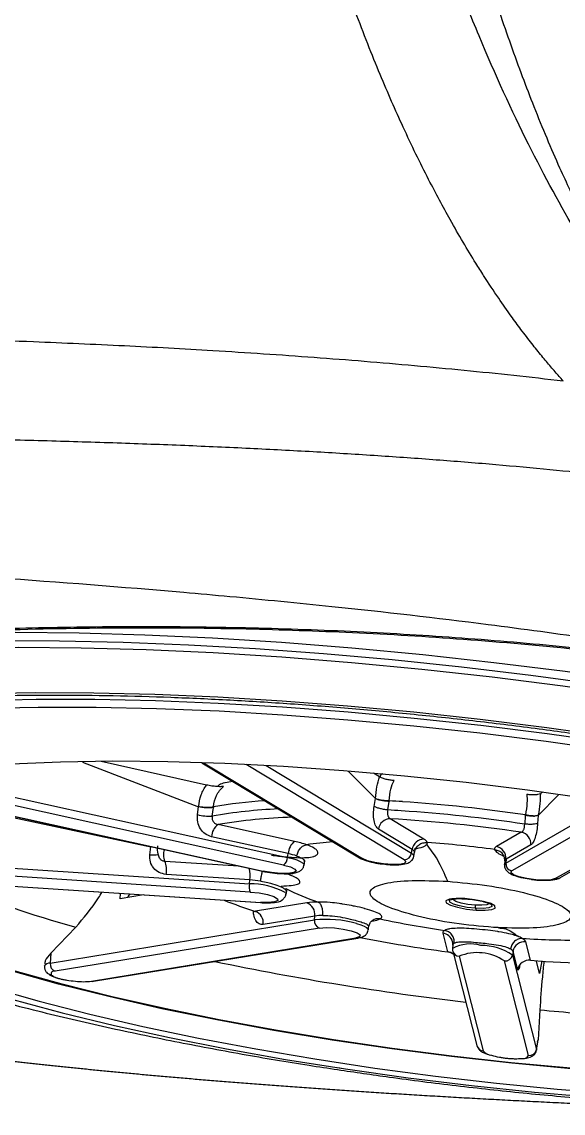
# Model space of a CAD drawing. Extents: x 0 to 84, y -21 to 126.
# Drawn here: x 46.058 to 47.531, y 67.338 to 70.307 of the extents above; entities that cross this region are included whole.
import ezdxf

# ---------------------------------------------------------------- set-up
doc = ezdxf.new("R2010")
doc.units = 0
doc.header["$MEASUREMENT"] = 0
doc.layers.add('1', color=4, linetype='Continuous')

# ---------------------------------------------------------------- blocks, each defined once
blk = doc.blocks.new('PRODIGY')
at = {"layer": '1', "color": 3, "linetype": 'Continuous', "lineweight": 25}
for p, q in [((46.2232, 68.2928), (46.5391, 68.1717)), ((46.5605, 68.2307), (46.2736, 68.295)), ((46.5478, 68.2914), (46.9768, 68.0325)), ((46.5521, 68.2912), (46.9847, 68.0303)), ((47.0983, 68.0274), (46.6688, 68.2865)), ((46.7228, 68.2837), (47.1185, 68.045)), ((46.7704, 68.0129), (45.7011, 68.2487)), ((45.7471, 68.2617), (46.7814, 68.0337)), ((46.6319, 68.2406), (46.6056, 68.2354)), ((46.9463, 68.2687), (47.0204, 68.1938)), ((47.0314, 68.2527), (47.015, 68.2629)), ((45.6433, 68.2319), (46.7126, 67.9962)), ((45.6453, 68.232), (46.7145, 67.9963)), ((47.4755, 68.2113), (47.4692, 68.2075)), ((47.0168, 68.1724), (47.0204, 68.1938)), ((47.0537, 68.1628), (47.0576, 68.1857)), ((47.0578, 68.1876), (47.0576, 68.1857)), ((47.375, 68.0185), (47.663, 68.1838)), ((47.5184, 68.2043), (47.4632, 68.1482)), ((45.9682, 68.156), (46.4086, 68.0628)), ((46.536, 68.1501), (46.5391, 68.1717)), ((46.5758, 68.146), (46.5792, 68.1691)), ((47.7052, 68.177), (47.3915, 67.9971)), ((47.5098, 67.976), (47.8249, 68.1568)), ((47.5219, 67.9781), (47.8314, 68.1556)), ((46.8004, 68.0772), (46.5919, 68.1232)), ((47.1524, 68.0835), (47.0605, 68.1389)), ((47.4281, 68.1475), (47.4265, 68.1243)), ((47.4281, 68.1475), (47.4284, 68.1493)), ((47.4632, 68.1482), (47.4617, 68.1264)), ((47.1202, 68.0553), (47.0283, 68.1107)), ((47.4171, 68.1021), (47.3493, 68.0632)), ((46.4063, 68.0411), (46.4086, 68.0628)), ((46.7828, 68.044), (46.5743, 68.09)), ((47.4435, 68.0678), (47.3757, 68.0289)), ((45.5098, 68.0392), (46.6771, 67.9621)), ((46.7814, 68.0337), (46.7828, 68.044)), ((47.1185, 68.045), (47.1202, 68.0553)), ((47.1249, 68.037), (47.1268, 68.0478)), ((47.1267, 68.0485), (47.1254, 68.0453)), ((47.3709, 68.0346), (47.3716, 68.0244)), ((46.6794, 67.9395), (45.5121, 68.0166)), ((46.4469, 68.0237), (46.6484, 68.0104)), ((46.8259, 68.0128), (46.8278, 68.0237)), ((47.3722, 68.0246), (47.3715, 68.0142)), ((47.3757, 68.0289), (47.375, 68.0185)), ((45.5401, 67.9882), (46.7075, 67.9112)), ((45.5411, 67.9877), (46.7085, 67.9107)), ((46.6782, 67.9725), (46.4505, 67.9875)), ((46.6771, 67.9621), (46.6782, 67.9725)), ((46.777, 67.9437), (46.7746, 67.9495)), ((46.776, 67.9455), (46.7782, 67.9412)), ((46.7769, 67.9335), (46.7788, 67.9444)), ((46.3254, 67.9214), (46.3264, 67.9359)), ((46.3888, 67.9318), (46.3254, 67.9214)), ((46.3477, 67.9282), (46.3454, 67.9247)), ((46.3518, 67.9342), (46.3477, 67.9282)), ((46.8338, 67.9099), (46.6935, 67.887)), ((47.3336, 67.9066), (47.3336, 67.9066)), ((46.1353, 67.7461), (46.8545, 67.8638)), ((46.8553, 67.8742), (46.715, 67.8512)), ((46.8545, 67.8638), (46.8553, 67.8742)), ((47.0103, 67.8601), (47.0147, 67.8609)), ((47.0147, 67.8609), (47.011, 67.8615)), ((46.1373, 67.7732), (46.2047, 67.8437)), ((46.8679, 67.8415), (46.1487, 67.7238)), ((47.0008, 67.8362), (47.0027, 67.8471)), ((47.2034, 67.8273), (47.2162, 67.7771)), ((46.2476, 67.697), (46.9668, 67.8146)), ((46.2531, 67.6967), (46.9723, 67.8143)), ((47.2303, 67.8044), (47.2302, 67.7963)), ((47.231, 67.7962), (47.2304, 67.7859)), ((47.4421, 67.7538), (47.4293, 67.8039)), ((46.1373, 67.7732), (46.1353, 67.7461)), ((47.2305, 67.7848), (47.2304, 67.7859)), ((47.231, 67.7789), (47.2965, 67.5216)), ((47.3947, 67.7782), (47.3929, 67.768)), ((47.3929, 67.768), (47.4583, 67.5107)), ((47.4074, 67.728), (47.3947, 67.7782)), ((47.2478, 67.7646), (47.3132, 67.5073)), ((47.4367, 67.4945), (47.3712, 67.7519)), ((47.4671, 67.7182), (47.4585, 67.7518)), ((47.473, 67.752), (47.4671, 67.7182)), ((47.4676, 67.619), (47.463, 67.5372)), ((47.4583, 67.5107), (47.463, 67.5372)), ((47.4584, 67.5091), (47.4632, 67.5364)), ((47.4612, 67.5325), (47.463, 67.5372)), ((47.4583, 67.5107), (47.4584, 67.5091)), ((46.9183, 67.4622), (46.9389, 67.458))]:
    blk.add_line(p, q, dxfattribs=at)
at = {"layer": '1', "color": 3, "linetype": 'Continuous', "lineweight": 25, "flags": 128}
for points in [[(44.7387, 68.413), (44.7783, 68.4481), (44.832, 68.4808), (44.8995, 68.511), (44.9804, 68.5385), (45.0741, 68.5631), (45.1804, 68.5848), (45.2984, 68.6033), (45.4276, 68.6187), (45.5672, 68.6307), (45.7165, 68.6394), (45.8746, 68.6447), (46.0406, 68.6465), (46.2136, 68.6449), (46.3927, 68.6398), (46.5768, 68.6314), (46.765, 68.6195), (46.9561, 68.6044), (47.1491, 68.586), (47.3428, 68.5645), (47.5364, 68.5401), (47.7285, 68.5127)], [(45.9942, 68.624), (46.1609, 68.6234), (46.3336, 68.6195), (46.5115, 68.6124), (46.6935, 68.602), (46.8787, 68.5885), (47.0662, 68.5719), (47.2548, 68.5522), (47.4436, 68.5297), (47.6316, 68.5044), (47.8178, 68.4764), (48.0012, 68.446), (48.1807, 68.4132), (48.3556, 68.3782), (48.5248, 68.3413), (48.6873, 68.3026), (48.8425, 68.2623), (48.9893, 68.2207), (49.1271, 68.1779), (49.2551, 68.1343), (49.3727, 68.0899)], [(44.7574, 68.3746), (44.7967, 68.4094), (44.8499, 68.4418), (44.9168, 68.4717), (44.9969, 68.499), (45.0898, 68.5234), (45.1951, 68.5449), (45.3121, 68.5633), (45.4401, 68.5785), (45.5785, 68.5904), (45.7264, 68.599), (45.8831, 68.6042), (46.0476, 68.6061), (46.2191, 68.6044), (46.3966, 68.5994), (46.5791, 68.591), (46.7655, 68.5793), (46.9549, 68.5643), (47.1462, 68.5461), (47.3382, 68.5248), (47.53, 68.5005), (47.7204, 68.4735)], [(47.6662, 68.3611), (47.4866, 68.3864), (47.3057, 68.409), (47.1247, 68.4287), (46.9446, 68.4454), (46.7664, 68.4591), (46.5913, 68.4695), (46.4202, 68.4768), (46.2541, 68.4808), (46.0941, 68.4814), (45.941, 68.4788)], [(45.0259, 68.2791), (45.0403, 68.2899), (45.0919, 68.3203), (45.1569, 68.3481), (45.235, 68.3733), (45.3256, 68.3956), (45.4283, 68.415), (45.5423, 68.4313), (45.667, 68.4445), (45.8016, 68.4543), (45.9454, 68.4609), (46.0973, 68.4641), (46.2564, 68.4639), (46.4219, 68.4603), (46.5927, 68.4534), (46.7676, 68.4431), (46.9457, 68.4296), (47.1259, 68.413), (47.307, 68.3932), (47.488, 68.3706), (47.6677, 68.3451)], [(45.0515, 68.2695), (45.0517, 68.2697), (45.103, 68.2998), (45.1676, 68.3275), (45.2452, 68.3525), (45.3353, 68.3747), (45.4373, 68.394), (45.5506, 68.4102), (45.6746, 68.4233), (45.8084, 68.4331), (45.9512, 68.4396), (46.1022, 68.4428), (46.2605, 68.4426), (46.4249, 68.439), (46.5946, 68.4321), (46.7685, 68.422), (46.9456, 68.4085), (47.1247, 68.392), (47.3047, 68.3724), (47.4845, 68.3498), (47.6631, 68.3245)], [(47.6, 68.1934), (47.434, 68.2169), (47.2669, 68.2375), (47.0997, 68.2551), (46.9338, 68.2697), (46.7702, 68.281), (46.6103, 68.2891), (46.4551, 68.2938), (46.3058, 68.2952), (46.1635, 68.2931), (46.0291, 68.2878), (45.9036, 68.279), (45.788, 68.2671), (45.6831, 68.2519), (45.5895, 68.2337), (45.5081, 68.2125), (45.4394, 68.1885), (45.3839, 68.1619), (45.3419, 68.1329), (45.3139, 68.1017), (45.307, 68.0895)], [(45.9764, 67.6787), (46.1053, 67.6422), (46.2427, 67.607), (46.3874, 67.5735), (46.5384, 67.5419), (46.6948, 67.5124), (46.8552, 67.4852), (47.0186, 67.4605), (47.1839, 67.4386), (47.3498, 67.4195), (47.5151, 67.4034), (47.6786, 67.3904)], [(47.7146, 67.4463), (47.5539, 67.4584), (47.3912, 67.4736), (47.2277, 67.4917), (47.0645, 67.5128), (46.9029, 67.5365), (46.744, 67.5628), (46.5888, 67.5914), (46.4387, 67.6221), (46.2946, 67.6548), (46.1576, 67.6892), (46.0286, 67.7249), (45.9086, 67.7619), (45.7985, 67.7998), (45.6991, 67.8383), (45.611, 67.8771), (45.5349, 67.9161), (45.4713, 67.9548), (45.4208, 67.9931), (45.3837, 68.0306), (45.3602, 68.0671), (45.3548, 68.0807)], [(46.7814, 68.0337), (46.7948, 68.0304), (46.8063, 68.0267), (46.8155, 68.023), (46.8219, 68.0192), (46.8254, 68.0155), (46.8259, 68.0128)], [(47.1185, 68.045), (47.1233, 68.0413), (47.125, 68.0378), (47.1249, 68.037)], [(45.3026, 68.0241), (45.3145, 67.9971), (45.343, 67.9594), (45.3854, 67.9208), (45.4414, 67.8815), (45.5105, 67.8417), (45.5923, 67.8019), (45.6861, 67.7622), (45.7914, 67.723), (45.9074, 67.6845), (46.0331, 67.6471), (46.1678, 67.6109), (46.3104, 67.5763), (46.4599, 67.5434), (46.6152, 67.5126), (46.7753, 67.4841), (46.9389, 67.458)], [(46.7704, 68.0129), (46.7894, 68.0077), (46.8012, 68.0019), (46.8041, 67.9966), (46.7976, 67.9925), (46.7827, 67.9902), (46.7617, 67.9902), (46.7377, 67.9923), (46.7145, 67.9963)], [(47.0983, 68.0274), (47.1033, 68.0219), (47.0989, 68.0174), (47.0857, 68.0147), (47.0658, 68.0142), (47.0422, 68.0158), (47.0185, 68.0195), (46.9983, 68.0246), (46.9847, 68.0303)], [(47.3715, 68.0142), (47.3719, 68.0156), (47.375, 68.0185)], [(46.7126, 67.9962), (46.7129, 67.9962), (46.7145, 67.9963)], [(47.5098, 67.976), (47.4984, 67.9729), (47.4798, 67.9718), (47.4567, 67.973), (47.4327, 67.9763), (47.4114, 67.9811), (47.3961, 67.9867), (47.3891, 67.9924), (47.3915, 67.9971)], [(46.6794, 67.9395), (46.7035, 67.9369), (46.7261, 67.9326), (46.7437, 67.9271), (46.7536, 67.9214), (46.7544, 67.9163), (46.7459, 67.9125), (46.7294, 67.9107), (46.7075, 67.9112)], [(46.7748, 67.9382), (46.7769, 67.9347), (46.7769, 67.9336)], [(47.2637, 67.9215), (47.2397, 67.922), (47.2216, 67.92), (47.2123, 67.9159), (47.2132, 67.9103), (47.2241, 67.904), (47.2433, 67.8981), (47.2681, 67.8933), (47.2945, 67.8904)], [(47.2926, 67.8952), (47.27, 67.8977), (47.2488, 67.9018), (47.2323, 67.9069), (47.223, 67.9123), (47.2222, 67.9171), (47.2252, 67.919)], [(47.2918, 67.9039), (47.272, 67.906), (47.2534, 67.9096), (47.239, 67.9141), (47.2308, 67.9188), (47.23, 67.9228)], [(47.2945, 67.8904), (47.3185, 67.89), (47.3366, 67.8919), (47.3459, 67.896), (47.345, 67.9016), (47.3341, 67.9079), (47.3148, 67.9139), (47.2901, 67.9186), (47.2637, 67.9215)], [(46.7085, 67.9107), (46.7083, 67.9107), (46.7075, 67.9112)], [(47.3308, 67.9108), (47.3303, 67.9081), (47.3234, 67.905), (47.3098, 67.9035), (47.2918, 67.9039)], [(47.3343, 67.9061), (47.3358, 67.9048), (47.3366, 67.9), (47.3286, 67.8965), (47.3132, 67.8948), (47.2926, 67.8952)], [(47.7103, 67.448), (47.5511, 67.46), (47.3899, 67.475), (47.2279, 67.493), (47.0662, 67.5139), (46.9061, 67.5374), (46.7486, 67.5634), (46.5949, 67.5918), (46.4462, 67.6223), (46.3034, 67.6546), (46.1676, 67.6887), (46.0399, 67.7241), (45.921, 67.7607), (45.8119, 67.7982), (45.7134, 67.8364), (45.7118, 67.837)], [(46.8679, 67.8415), (46.8859, 67.8428), (46.9086, 67.8418), (46.9327, 67.8388), (46.9545, 67.8341), (46.9706, 67.8285), (46.9786, 67.8228), (46.9773, 67.818), (46.9668, 67.8146)], [(46.9684, 67.8541), (46.9801, 67.8505), (46.9895, 67.8468), (46.9963, 67.843), (47.0001, 67.8393), (47.0008, 67.8362)], [(46.9723, 67.8143), (46.9698, 67.8142), (46.9668, 67.8146)], [(47.2312, 67.7951), (47.231, 67.8009), (47.2303, 67.8044)], [(47.231, 67.7789), (47.2306, 67.7811), (47.2305, 67.7848)], [(46.2476, 67.697), (46.2506, 67.6965), (46.2531, 67.6967)], [(46.9389, 67.458), (47.1095, 67.434), (47.2814, 67.4129), (47.4531, 67.395), (47.6235, 67.3804), (47.7912, 67.3691), (47.9548, 67.3613), (48.1133, 67.3571), (48.2654, 67.3564), (48.4099, 67.3593), (48.5457, 67.3658), (48.6718, 67.3757), (48.7872, 67.3891), (48.891, 67.4058), (48.9826, 67.4257), (49.061, 67.4486), (49.1259, 67.4744), (49.1766, 67.5029), (49.2128, 67.5338)]]:
    blk.add_lwpolyline(points, dxfattribs=at)
at = {"layer": '1', "color": 3, "linetype": 'Continuous', "lineweight": 25}
for centre, radius, start, end in [((46.7961, 66.9719), 1.2185, 93.6225, 100.2448), ((46.8436, 64.3971), 3.7966, 86.2249, 86.7665), ((46.8175, 64.0521), 4.1425, 81.5192, 86.1786), ((46.8096, 66.8253), 1.3412, 92.2739, 100.0396), ((46.8485, 64.4989), 3.6697, 86.2168, 86.7936), ((46.8148, 64.0301), 4.1396, 81.5024, 86.1803), ((46.5707, 68.2929), 0.147, 256.3716, 271.9948), ((46.6164, 68.0889), 0.0421, 125.6047, 178.5491), ((46.8331, 66.7007), 1.4428, 91.5597, 99.6226), ((47.0612, 68.1057), 0.0332, 91.1347, 171.4184), ((46.8262, 64.1247), 4.0211, 81.5489, 86.6587), ((47.4109, 68.07), 0.0327, 356.1616, 79.0124), ((46.825, 68.0429), 0.0421, 125.605, 178.5496), ((46.7377, 67.784), 0.2998, 71.4413, 77.9219), ((46.9641, 67.2068), 0.8713, 93.92, 98.6464), ((47.153, 68.0503), 0.0332, 91.1336, 171.4184), ((47.1454, 68.0678), 0.0172, 21.5268, 66.01), ((46.9723, 65.3458), 2.7349, 82.1729, 86.0341), ((47.3515, 68.0566), 0.00696, 108.6916, 191.7418), ((47.343, 68.0311), 0.0327, 356.1633, 79.0119), ((46.4152, 68.1077), 0.0672, 262.3752, 281.7812), ((46.4817, 68.0402), 0.0385, 157.443, 205.3649), ((46.755, 68.0344), 0.0263, 305.6091, 358.5464), ((46.7376, 67.8326), 0.2162, 71.4289, 77.9337), ((46.985, 68.0462), 0.0159, 239.0156, 268.8121), ((47.0979, 68.0481), 0.0208, 271.1412, 351.413), ((47.1151, 68.0439), 0.0124, 21.5015, 66.0384), ((46.3901, 67.9997), 0.0617, 348.5859, 22.8492), ((46.5972, 67.9849), 0.082, 351.2888, 13.5436), ((47.3777, 68.0237), 0.00556, 110.8059, 170.9572), ((47.3954, 68.0172), 0.0205, 176.1629, 259.0134), ((47.513, 67.9936), 0.0179, 259.5963, 299.6655), ((46.9029, 70.3789), 2.6296, 246.5271, 254.6031), ((46.7149, 67.9545), 0.0385, 168.5831, 202.8531), ((46.6776, 67.7524), 0.2097, 62.3916, 90.1368), ((46.6519, 67.5788), 0.3946, 81.8382, 86.1804), ((47.0664, 68.521), 0.6414, 243.1507, 251.6129), ((47.1021, 69.1728), 1.3492, 248.5262, 252.3689), ((46.6815, 67.8554), 0.0337, 352.8217, 69.2193), ((46.8654, 67.6979), 0.2144, 90.3821, 98.4959), ((46.8218, 67.8784), 0.0337, 352.8217, 69.2193), ((47.3401, 67.9039), 0.0483, 180.0472, 190.355), ((47.3026, 67.8965), 0.0101, 186.92, 216.5234), ((46.8754, 67.8612), 0.0211, 172.825, 249.2183), ((46.8849, 67.5469), 0.3183, 74.8088, 95.489), ((46.8782, 67.7205), 0.1554, 90.3927, 98.4932), ((47.0085, 67.9138), 0.0533, 276.6867, 297.3337), ((47.5554, 70.2923), 2.4815, 257.8474, 261.9683), ((47.2109, 67.8281), 0.00745, 106.8012, 186.0012), ((47.2005, 67.7966), 0.0308, 14.6997, 84.5494), ((47.7134, 71.5831), 3.8384, 258.9622, 262.5581), ((47.2779, 67.7011), 0.0972, 72.4535, 119.2826), ((47.2369, 67.7952), 0.00592, 108.7842, 169.695), ((47.4259, 67.7724), 0.0318, 83.7859, 169.4852), ((47.5577, 69.9126), 2.1038, 266.2374, 270.8379), ((47.412, 67.7959), 0.0191, 24.9797, 66.3454), ((47.2131, 67.7459), 0.0313, 49.7517, 84.2428), ((47.2496, 67.7837), 0.0192, 194.551, 264.6925), ((47.2977, 67.6442), 0.1304, 55.6846, 112.5222), ((47.311, 67.6514), 0.1425, 54.9141, 91.5011), ((47.3734, 67.7716), 0.0198, 263.7868, 349.4834), ((47.3821, 67.7723), 0.0138, 24.9659, 66.3548), ((46.134, 67.7284), 0.0178, 85.8849, 147.483), ((46.1562, 67.7435), 0.0211, 172.8222, 249.2211), ((48.1578, 75.3203), 7.7318, 258.24755, 263.37891), ((47.4387, 67.7222), 0.0318, 83.7859, 169.4852), ((47.6851, 70.8339), 3.0897, 265.49, 271.585), ((46.1454, 67.7164), 0.00807, 65.5491, 190.9183), ((46.2254, 67.8809), 0.1853, 263.3757, 276.8894), ((48.192, 75.4275), 7.8421, 264.69969, 266.21565), ((47.3151, 67.5264), 0.0192, 194.6859, 264.5576), ((47.3402, 67.5311), 0.0359, 221.4234, 263.2067), ((47.4388, 67.5143), 0.0198, 263.7868, 349.4834), ((47.4228, 67.5022), 0.0158, 255.9862, 331.2401)]:
    blk.add_arc(centre, radius, start, end, dxfattribs=at)
for points, knots in [([(47.8151, 69.3738), (47.7768, 69.4208), (47.7371, 69.4733), (47.6551, 69.5913), (47.6128, 69.6569), (47.526, 69.8038), (47.4815, 69.885), (47.3917, 70.0645), (47.3464, 70.1627), (47.2802, 70.3222), (47.2584, 70.3774), (47.2159, 70.4915), (47.1951, 70.5504), (47.1549, 70.6714), (47.1354, 70.7335), (47.0979, 70.8601), (47.0799, 70.9248), (47.0277, 71.1216), (46.9956, 71.2568), (46.9572, 71.4285), (46.9496, 71.463), (46.9346, 71.532), (46.9272, 71.5662), (46.9126, 71.6346), (46.9053, 71.6687), (46.8907, 71.7378), (46.8833, 71.7728), (46.8759, 71.8079)], [0, 0, 0, 0, 0.125, 0.125, 0.25, 0.25, 0.375, 0.375, 0.5, 0.5, 0.5625, 0.5625, 0.625, 0.625, 0.6875, 0.6875, 0.75, 0.75, 0.875, 0.875, 0.90625, 0.90625, 0.9375, 0.9375, 0.96875, 0.96875, 1, 1, 1, 1]), ([(47.5312, 69.3306), (47.5277, 69.3345), (47.5205, 69.3425), (47.5093, 69.3551), (47.4977, 69.3685), (47.4854, 69.3829), (47.4727, 69.3983), (47.4593, 69.4147), (47.4455, 69.4322), (47.4311, 69.4508), (47.4124, 69.4754), (47.3874, 69.5095), (47.3537, 69.5576), (47.3216, 69.606), (47.2777, 69.6754), (47.228, 69.7594), (47.1618, 69.8827), (47.098, 70.0136), (47.0311, 70.1659), (46.9666, 70.3295), (46.9029, 70.5102), (46.8425, 70.7017), (46.786, 70.9014), (46.7325, 71.1098), (46.684, 71.3141), (46.6361, 71.5272), (46.6056, 71.6672), (46.589, 71.7428)], [0, 0, 0, 0, 0.0117467, 0.0240079, 0.0367783, 0.0500517, 0.0638211, 0.0780789, 0.0928162, 0.1080238, 0.1236913, 0.1512035, 0.1856973, 0.2268751, 0.247796, 0.31613, 0.3721898, 0.4379244, 0.4971954, 0.5618718, 0.6232974, 0.6861162, 0.7499342, 0.8106167, 0.876058, 0.932992, 1, 1, 1, 1]), ([(48.1203, 69.2665), (48.1113, 69.2774), (48.1022, 69.2888), (48.0836, 69.3123), (48.0743, 69.3244), (48.0553, 69.3495), (48.0458, 69.3624), (48.0267, 69.389), (48.0171, 69.4026), (47.988, 69.4447), (47.9683, 69.4743), (47.9284, 69.5369), (47.9081, 69.57), (47.8465, 69.6754), (47.8044, 69.7539), (47.7406, 69.8867), (47.7193, 69.9334), (47.6766, 70.032), (47.6552, 70.0838), (47.6129, 70.1923), (47.5918, 70.249), (47.5502, 70.3666), (47.5297, 70.4275), (47.4691, 70.6156), (47.4299, 70.7483), (47.3547, 71.0211), (47.3186, 71.1615), (47.2486, 71.4459), (47.2147, 71.5899), (47.1812, 71.7343)], [0, 0, 0, 0, 0.03125, 0.03125, 0.0625, 0.0625, 0.09375, 0.09375, 0.125, 0.125, 0.1875, 0.1875, 0.25, 0.25, 0.375, 0.375, 0.4375, 0.4375, 0.5, 0.5, 0.5625, 0.5625, 0.625, 0.625, 0.75, 0.75, 0.875, 0.875, 1, 1, 1, 1]), ([(47.9306, 69.259), (47.927, 69.2631), (47.9197, 69.2712), (47.9085, 69.284), (47.8969, 69.2975), (47.8849, 69.3117), (47.8726, 69.3266), (47.86, 69.3423), (47.8469, 69.3589), (47.8335, 69.3762), (47.8043, 69.415), (47.7608, 69.4761), (47.7004, 69.5693), (47.6402, 69.6716), (47.5801, 69.7856), (47.5176, 69.9175), (47.4543, 70.0673), (47.3893, 70.2411), (47.3271, 70.4252), (47.2666, 70.6208), (47.2088, 70.823), (47.1522, 71.033), (47.1052, 71.2167), (47.0646, 71.3807), (47.0294, 71.5257), (47.0045, 71.6306), (46.9911, 71.6869)], [0, 0, 0, 0, 0.012595, 0.025504, 0.038725, 0.052249, 0.06607, 0.080183, 0.094585, 0.109272, 0.124243, 0.189885, 0.248245, 0.312059, 0.372764, 0.428297, 0.497988, 0.56083, 0.623742, 0.687847, 0.749669, 0.809787, 0.875181, 0.910163, 0.951723, 1, 1, 1, 1]), ([(48.3587, 69.3593), (48.3552, 69.364), (48.3483, 69.3733), (48.3378, 69.3875), (48.3275, 69.4016), (48.3172, 69.4158), (48.3042, 69.4339), (48.2879, 69.4568), (48.2669, 69.4866), (48.2469, 69.5155), (48.2282, 69.543), (48.2119, 69.567), (48.1956, 69.5912), (48.1793, 69.616), (48.1581, 69.6492), (48.1395, 69.6795), (48.1231, 69.7057), (48.1147, 69.7189), (48.1063, 69.732), (48.0986, 69.7436), (48.0916, 69.754), (48.0852, 69.7641), (48.0778, 69.7758), (48.0692, 69.7899), (48.0562, 69.8114), (48.0406, 69.8377), (48.024, 69.866), (48.0102, 69.8902), (47.9984, 69.9114), (47.986, 69.9343), (47.9678, 69.9684), (47.9428, 70.0166), (47.9132, 70.0772), (47.8845, 70.1399), (47.8475, 70.2258), (47.8037, 70.3388), (47.7548, 70.4848), (47.7092, 70.641), (47.6745, 70.7761), (47.647, 70.8903), (47.6267, 70.9784), (47.6061, 71.0707), (47.5854, 71.1656), (47.5645, 71.263), (47.5437, 71.3599), (47.5243, 71.4496), (47.5117, 71.507), (47.5057, 71.5344)], [0, 0, 0, 0, 0.011589, 0.023, 0.034234, 0.045293, 0.056176, 0.076022, 0.097072, 0.121636, 0.137695, 0.154139, 0.17042, 0.186014, 0.202376, 0.233902, 0.241775, 0.249519, 0.257321, 0.265053, 0.269852, 0.275706, 0.282609, 0.2902, 0.299961, 0.319044, 0.334217, 0.346434, 0.357976, 0.367907, 0.382319, 0.410579, 0.440379, 0.470225, 0.498418, 0.55689, 0.616265, 0.67692, 0.739201, 0.76816, 0.803009, 0.835358, 0.867963, 0.904897, 0.939268, 0.970993, 1, 1, 1, 1]), ([(43.5626, 69.4672), (43.7693, 69.4672), (44.1105, 69.4672), (44.6464, 69.4657), (45.1169, 69.4619), (45.5157, 69.4548), (45.8222, 69.4468), (46.0698, 69.4385), (46.3348, 69.4268), (46.5435, 69.4155), (46.7155, 69.4045), (46.853, 69.3948), (46.9898, 69.3842), (47.1261, 69.3725), (47.2617, 69.3597), (47.3967, 69.3459), (47.4864, 69.3357), (47.5312, 69.3306)], [0, 0, 0, 0, 0.156078, 0.257626, 0.404577, 0.511323, 0.558802, 0.636051, 0.698441, 0.759065, 0.793886, 0.828569, 0.863116, 0.897531, 0.931815, 0.96597, 1, 1, 1, 1]), ([(43.5626, 69.1868), (43.7431, 69.1868), (44.1042, 69.1868), (44.5322, 69.1863), (44.8622, 69.1852), (45.1096, 69.1839), (45.4037, 69.1814), (45.6827, 69.1776), (45.9291, 69.1728), (46.1253, 69.168), (46.3153, 69.1621), (46.4992, 69.1553), (46.677, 69.1474), (46.8488, 69.1384), (47.0146, 69.1283), (47.1743, 69.1171), (47.3279, 69.1048), (47.4753, 69.0916), (47.6165, 69.0774), (47.7514, 69.0626), (47.8392, 69.0517), (47.8821, 69.0464)], [0, 0, 0, 0, 0.125177, 0.25053, 0.296912, 0.35412, 0.422138, 0.500928, 0.547712, 0.593083, 0.637042, 0.679596, 0.720755, 0.760531, 0.798937, 0.83597, 0.871602, 0.905821, 0.938623, 0.970013, 1, 1, 1, 1]), ([(43.5626, 68.9137), (43.6868, 68.9088), (43.9352, 68.8991), (44.2831, 68.885), (44.6542, 68.8691), (45.0458, 68.8509), (45.6773, 68.8174), (46.2027, 68.7818), (46.6751, 68.7395), (46.9516, 68.7125), (47.376, 68.6638), (47.7481, 68.6102), (48.0193, 68.5643), (48.1433, 68.5422), (48.2669, 68.5189), (48.3903, 68.4943), (48.5133, 68.4686), (48.6361, 68.4415), (48.7586, 68.4131), (48.881, 68.3833), (49.0032, 68.3521), (49.1254, 68.3196), (49.2065, 68.2968), (49.2472, 68.2853)], [0, 0, 0, 0, 0.064773, 0.129495, 0.181419, 0.258329, 0.333822, 0.511127, 0.533124, 0.581697, 0.656396, 0.756725, 0.778796, 0.80085, 0.822893, 0.844936, 0.866986, 0.889053, 0.911147, 0.933278, 0.955457, 0.977694, 1, 1, 1, 1]), ([(44.9115, 68.5711), (44.9213, 68.5724), (44.941, 68.5751), (44.9708, 68.5789), (45.0009, 68.5827), (45.0311, 68.5864), (45.0616, 68.59), (45.0923, 68.5935), (45.1232, 68.597), (45.1543, 68.6004), (45.1856, 68.6036), (45.2171, 68.6068), (45.2488, 68.6099), (45.2808, 68.6129), (45.3129, 68.6159), (45.3452, 68.6187), (45.3778, 68.6215), (45.4427, 68.6268), (45.5411, 68.6341), (45.6746, 68.6425), (45.8102, 68.6494), (45.9923, 68.6566), (46.2234, 68.6621), (46.5054, 68.6626), (46.7908, 68.6566), (47.0766, 68.6439), (47.3615, 68.6241), (47.6429, 68.5969), (47.9217, 68.5618), (48.1965, 68.5183), (48.4662, 68.4663), (48.6858, 68.4157), (48.8574, 68.3711), (48.9642, 68.341), (49.0489, 68.3158), (49.1122, 68.2963), (49.1746, 68.2764), (49.2154, 68.2628), (49.2357, 68.2561)], [0, 0, 0, 0, 0.008309, 0.016603, 0.024885, 0.033154, 0.041412, 0.049658, 0.057895, 0.066122, 0.074341, 0.082552, 0.090756, 0.098953, 0.107145, 0.115332, 0.123514, 0.131693, 0.164013, 0.19614, 0.228108, 0.259947, 0.322675, 0.384967, 0.447006, 0.508978, 0.569735, 0.630712, 0.691047, 0.75181, 0.813095, 0.874041, 0.905221, 0.936376, 0.952401, 0.968341, 0.984205, 1, 1, 1, 1]), ([(44.95, 68.5699), (45.0185, 68.5786), (45.1612, 68.5969), (45.4014, 68.6197), (45.6723, 68.6392), (45.9757, 68.6533), (46.3101, 68.6601), (46.6413, 68.6577), (46.9612, 68.6468), (47.264, 68.6287), (47.5778, 68.6009), (47.9007, 68.5615), (48.2307, 68.509), (48.5654, 68.4408), (48.8962, 68.3584), (49.1034, 68.292), (49.2061, 68.2591)], [0, 0, 0, 0, 0.057981, 0.120747, 0.188218, 0.260311, 0.33694, 0.418001, 0.481663, 0.547761, 0.616339, 0.687527, 0.761576, 0.838913, 0.920157, 1, 1, 1, 1]), ([(44.9709, 68.233), (44.9714, 68.2377), (44.9728, 68.2493), (44.9847, 68.2688), (45.0078, 68.293), (45.0431, 68.3178), (45.0911, 68.3426), (45.1508, 68.366), (45.2221, 68.3879), (45.3048, 68.4078), (45.3984, 68.4254), (45.5024, 68.4407), (45.6161, 68.4533), (45.7389, 68.4632), (45.87, 68.4704), (46.0088, 68.4746), (46.1544, 68.476), (46.3061, 68.4745), (46.463, 68.47), (46.6243, 68.4626), (46.7891, 68.4524), (46.9565, 68.4394), (47.1257, 68.4236), (47.2957, 68.4051), (47.4627, 68.3845), (47.5887, 68.3671), (47.6578, 68.3568), (47.674, 68.3544)], [0, 0, 0, 0, 0.027809, 0.068648, 0.107486, 0.148614, 0.189308, 0.230139, 0.271324, 0.31284, 0.354615, 0.396579, 0.438681, 0.480884, 0.523159, 0.56549, 0.607861, 0.650263, 0.692689, 0.735132, 0.777588, 0.820055, 0.862529, 0.905006, 0.947487, 0.987735, 1, 1, 1, 1]), ([(47.0204, 68.1938), (47.0214, 68.205), (47.0234, 68.2269), (47.0288, 68.2442), (47.0314, 68.2527)], [0, 0, 0, 0, 0.507944, 1, 1, 1, 1]), ([(47.0711, 68.243), (47.0694, 68.2431), (47.066, 68.2434), (47.0586, 68.2443), (47.049, 68.2462), (47.0383, 68.2492), (47.0338, 68.2514), (47.0314, 68.2527)], [0, 0, 0, 0, 0.102189, 0.207491, 0.436045, 0.6987, 1, 1, 1, 1]), ([(47.0402, 68.2608), (47.0387, 68.2606), (47.0356, 68.2603), (47.0334, 68.2568), (47.0333, 68.2527), (47.0333, 68.2518)], [0, 0, 0, 0, 0.38901, 0.858067, 1, 1, 1, 1]), ([(47.0578, 68.1876), (47.0588, 68.1988), (47.061, 68.221), (47.0678, 68.2357), (47.0711, 68.243)], [0, 0, 0, 0, 0.505666, 1, 1, 1, 1]), ([(48.1792, 67.3378), (48.1673, 67.3382), (48.1438, 67.3391), (48.1084, 67.3404), (48.0733, 67.3417), (48.0384, 67.343), (48.0037, 67.3443), (47.9692, 67.3457), (47.935, 67.347), (47.901, 67.3484), (47.8672, 67.3498), (47.8336, 67.3512), (47.8002, 67.3526), (47.7671, 67.354), (47.7342, 67.3555), (47.7016, 67.3569), (47.6691, 67.3584), (47.6369, 67.3599), (47.605, 67.3613), (47.5732, 67.3628), (47.5417, 67.3644), (47.5105, 67.3659), (47.4795, 67.3674), (47.4487, 67.369), (47.4181, 67.3706), (47.3878, 67.3722), (47.3577, 67.3737), (47.3279, 67.3754), (47.2983, 67.377), (47.269, 67.3786), (47.2399, 67.3803), (47.211, 67.3819), (47.1824, 67.3836), (47.154, 67.3853), (47.1259, 67.387), (47.098, 67.3887), (47.0703, 67.3904), (47.0429, 67.3921), (47.0158, 67.3939), (46.9888, 67.3956), (46.9622, 67.3974), (46.9357, 67.3991), (46.9096, 67.4009), (46.8836, 67.4027), (46.8579, 67.4045), (46.8325, 67.4063), (46.8073, 67.4081), (46.7823, 67.4099), (46.7576, 67.4118), (46.7332, 67.4136), (46.7089, 67.4154), (46.685, 67.4173), (46.6613, 67.4191), (46.6378, 67.421), (46.6145, 67.4228), (46.5916, 67.4247), (46.5688, 67.4266), (46.5463, 67.4284), (46.5241, 67.4303), (46.5021, 67.4322), (46.4803, 67.4341), (46.4588, 67.436), (46.4375, 67.4378), (46.4165, 67.4397), (46.3957, 67.4416), (46.3752, 67.4435), (46.3549, 67.4454), (46.3349, 67.4472), (46.3151, 67.4491), (46.2955, 67.451), (46.2762, 67.4529), (46.2571, 67.4547), (46.2383, 67.4566), (46.2197, 67.4585), (46.2014, 67.4603), (46.1833, 67.4622), (46.1655, 67.464), (46.1478, 67.4659), (46.1305, 67.4677), (46.1133, 67.4695), (46.0964, 67.4713), (46.0798, 67.4731), (46.0634, 67.4749), (46.0472, 67.4767), (46.0313, 67.4785), (46.0156, 67.4803), (46.0001, 67.482), (45.9849, 67.4838), (45.9699, 67.4855), (45.9552, 67.4872), (45.9407, 67.4889), (45.9264, 67.4906), (45.9124, 67.4923), (45.8986, 67.494), (45.885, 67.4956), (45.8717, 67.4973), (45.8586, 67.4989), (45.8458, 67.5005), (45.8331, 67.5021), (45.8207, 67.5036), (45.8086, 67.5052), (45.7967, 67.5067), (45.785, 67.5082), (45.7735, 67.5097), (45.7623, 67.5112), (45.7513, 67.5126), (45.7405, 67.514), (45.7299, 67.5154), (45.7196, 67.5168), (45.7095, 67.5182), (45.6997, 67.5195), (45.69, 67.5208), (45.6806, 67.5221), (45.6715, 67.5234), (45.6625, 67.5246), (45.6538, 67.5258), (45.6453, 67.527), (45.637, 67.5282), (45.6289, 67.5293), (45.6211, 67.5304), (45.6135, 67.5315), (45.6061, 67.5326), (45.599, 67.5336), (45.592, 67.5346), (45.5853, 67.5356), (45.5788, 67.5365), (45.5725, 67.5375), (45.5665, 67.5384), (45.5607, 67.5392), (45.555, 67.54), (45.5497, 67.5408), (45.5445, 67.5416), (45.5395, 67.5424), (45.5348, 67.5431), (45.5303, 67.5437), (45.526, 67.5444), (45.5219, 67.545), (45.518, 67.5456), (45.5144, 67.5461), (45.511, 67.5467), (45.5078, 67.5472), (45.5048, 67.5476), (45.502, 67.548), (45.4994, 67.5484), (45.4971, 67.5488), (45.495, 67.5491), (45.4931, 67.5494), (45.4447, 67.5568), (45.3465, 67.5726), (45.1979, 67.5988), (45.0414, 67.6293), (44.8704, 67.6665), (44.6264, 67.727), (44.3485, 67.8145), (44.1239, 67.917), (44.0189, 67.9887), (43.9734, 68.0291), (43.9501, 68.0526), (43.9251, 68.0836), (43.9114, 68.1075), (43.905, 68.1222), (43.9036, 68.1256), (43.9017, 68.1303), (43.8996, 68.1363), (43.8974, 68.1436), (43.8952, 68.1523), (43.8933, 68.1622), (43.8921, 68.1733), (43.8916, 68.1858), (43.8925, 68.1995), (43.8948, 68.2144), (43.8978, 68.2247), (43.8994, 68.2301)], [0, 0, 0, 0, 0.005796, 0.011541, 0.017234, 0.022878, 0.028471, 0.034016, 0.039512, 0.044961, 0.050362, 0.055718, 0.061027, 0.066291, 0.07151, 0.076684, 0.081815, 0.086902, 0.091947, 0.096949, 0.101908, 0.106827, 0.111704, 0.11654, 0.121335, 0.126091, 0.130806, 0.135482, 0.140119, 0.144717, 0.149277, 0.153798, 0.158281, 0.162727, 0.167135, 0.171505, 0.175839, 0.180135, 0.184395, 0.188619, 0.192806, 0.196957, 0.201072, 0.205151, 0.209194, 0.213202, 0.217175, 0.221112, 0.225014, 0.228881, 0.232712, 0.236509, 0.240271, 0.243999, 0.247691, 0.25135, 0.254973, 0.258562, 0.262117, 0.265637, 0.269123, 0.272574, 0.275991, 0.279374, 0.282722, 0.286036, 0.289316, 0.292562, 0.295773, 0.29895, 0.302093, 0.305202, 0.308276, 0.311315, 0.314321, 0.317291, 0.320228, 0.32313, 0.325997, 0.328829, 0.331627, 0.334391, 0.337119, 0.339813, 0.342472, 0.345096, 0.347684, 0.350238, 0.352757, 0.35524, 0.357688, 0.360101, 0.362478, 0.36482, 0.367126, 0.369397, 0.371632, 0.373831, 0.375994, 0.378121, 0.380212, 0.382266, 0.384285, 0.386267, 0.388213, 0.390122, 0.391995, 0.393831, 0.39563, 0.397392, 0.399118, 0.400806, 0.402458, 0.404072, 0.405648, 0.407188, 0.40869, 0.410155, 0.411581, 0.412971, 0.414322, 0.415636, 0.416912, 0.418149, 0.419349, 0.420511, 0.421634, 0.422719, 0.423766, 0.424774, 0.425744, 0.426676, 0.427568, 0.428423, 0.429238, 0.430015, 0.430753, 0.431452, 0.432112, 0.432734, 0.433316, 0.43386, 0.434364, 0.434829, 0.435256, 0.435643, 0.435991, 0.436299, 0.462046, 0.490433, 0.521645, 0.555915, 0.598668, 0.687765, 0.775831, 0.836564, 0.848488, 0.865827, 0.888721, 0.917299, 0.918867, 0.921396, 0.92489, 0.929351, 0.934782, 0.941184, 0.948561, 0.956912, 0.966236, 0.976531, 0.987789, 1, 1, 1, 1]), ([(46.5391, 68.1717), (46.5407, 68.1827), (46.5439, 68.2045), (46.555, 68.222), (46.5605, 68.2307)], [0, 0, 0, 0, 0.507943, 1, 1, 1, 1]), ([(46.6066, 68.2268), (46.6055, 68.2266), (46.6033, 68.2263), (46.5974, 68.2261), (46.5878, 68.2265), (46.5741, 68.2279), (46.5652, 68.2297), (46.5605, 68.2307)], [0, 0, 0, 0, 0.102187, 0.207479, 0.43604, 0.698696, 1, 1, 1, 1]), ([(46.5794, 68.171), (46.5814, 68.1821), (46.5852, 68.2041), (46.5995, 68.2193), (46.6066, 68.2268)], [0, 0, 0, 0, 0.505669, 1, 1, 1, 1]), ([(46.6095, 68.2364), (46.6047, 68.235), (46.5971, 68.2329), (46.592, 68.2282), (46.5901, 68.2265)], [0, 0, 0, 0, 0.637767, 1, 1, 1, 1]), ([(47.0576, 68.1857), (47.0549, 68.1859), (47.0501, 68.1863), (47.0425, 68.1873), (47.0342, 68.1888), (47.0257, 68.1911), (47.0221, 68.1929), (47.0204, 68.1938)], [0, 0, 0, 0, 0.181761, 0.326052, 0.501537, 0.765824, 1, 1, 1, 1]), ([(47.0578, 68.1876), (47.054, 68.1877), (47.0466, 68.1879), (47.0356, 68.1893), (47.026, 68.1915), (47.0222, 68.193), (47.0204, 68.1938)], [0, 0, 0, 0, 0.247437, 0.494869, 0.744592, 1, 1, 1, 1]), ([(47.4323, 68.2057), (47.4328, 68.198), (47.4338, 68.1825), (47.4302, 68.1605), (47.4284, 68.1493)], [0, 0, 0, 0, 0.494278, 1, 1, 1, 1]), ([(47.4323, 68.2057), (47.4341, 68.2055), (47.4376, 68.205), (47.4449, 68.2045), (47.4541, 68.2044), (47.4638, 68.2053), (47.4673, 68.2067), (47.4692, 68.2075)], [0, 0, 0, 0, 0.10273, 0.208997, 0.439707, 0.702653, 1, 1, 1, 1]), ([(47.4692, 68.2075), (47.4689, 68.1987), (47.4684, 68.1809), (47.465, 68.1592), (47.4632, 68.1482)], [0, 0, 0, 0, 0.4933006, 1, 1, 1, 1]), ([(46.5792, 68.1691), (46.5767, 68.1688), (46.5718, 68.1682), (46.561, 68.1684), (46.5494, 68.1696), (46.5424, 68.171), (46.5391, 68.1717)], [0, 0, 0, 0, 0.250654, 0.500839, 0.765334, 1, 1, 1, 1]), ([(46.5794, 68.171), (46.5769, 68.1705), (46.572, 68.1695), (46.5615, 68.1692), (46.5499, 68.17), (46.5427, 68.1711), (46.5391, 68.1717)], [0, 0, 0, 0, 0.247439, 0.494877, 0.744601, 1, 1, 1, 1]), ([(46.5794, 68.171), (46.5793, 68.1707), (46.5793, 68.17), (46.5792, 68.1694), (46.5792, 68.1691)], [0, 0, 0, 0, 0.560666, 1, 1, 1, 1]), ([(47.0283, 68.1107), (47.0258, 68.113), (47.0208, 68.1177), (47.0161, 68.1332), (47.0143, 68.1524), (47.0159, 68.1658), (47.0168, 68.1724)], [0, 0, 0, 0, 0.251956, 0.502678, 0.752067, 1, 1, 1, 1]), ([(47.0537, 68.1628), (47.05, 68.1633), (47.0426, 68.1643), (47.0317, 68.1667), (47.0223, 68.1696), (47.0186, 68.1714), (47.0168, 68.1724)], [0, 0, 0, 0, 0.249997, 0.500001, 0.750005, 1, 1, 1, 1]), ([(47.0537, 68.1628), (47.0533, 68.1604), (47.0526, 68.1567), (47.0529, 68.1518), (47.0536, 68.1482), (47.0547, 68.145), (47.0562, 68.1423), (47.0582, 68.1402), (47.0597, 68.1393), (47.0605, 68.1389)], [0, 0, 0, 0, 0.234995, 0.35539, 0.478045, 0.603416, 0.731949, 0.864, 1, 1, 1, 1]), ([(46.5743, 68.09), (46.5684, 68.0921), (46.5566, 68.0962), (46.5432, 68.1112), (46.5352, 68.13), (46.5357, 68.1434), (46.536, 68.1501)], [0, 0, 0, 0, 0.251957, 0.502677, 0.752042, 1, 1, 1, 1]), ([(46.5758, 68.146), (46.5756, 68.1435), (46.5753, 68.1398), (46.5768, 68.135), (46.5786, 68.1316), (46.5811, 68.1285), (46.5842, 68.126), (46.5878, 68.1241), (46.5905, 68.1235), (46.5919, 68.1232)], [0, 0, 0, 0, 0.234975, 0.355394, 0.478035, 0.603384, 0.731919, 0.864006, 1, 1, 1, 1]), ([(47.4171, 68.1021), (47.4178, 68.1024), (47.4192, 68.1029), (47.421, 68.1047), (47.4227, 68.107), (47.4241, 68.11), (47.4252, 68.1133), (47.4263, 68.1181), (47.4265, 68.1218), (47.4265, 68.1243)], [0, 0, 0, 0, 0.1364132, 0.2687871, 0.3974844, 0.522886, 0.6454605, 0.7656801, 1, 1, 1, 1]), ([(47.4617, 68.1264), (47.4602, 68.1258), (47.4573, 68.1246), (47.4485, 68.1237), (47.4379, 68.1235), (47.4303, 68.124), (47.4265, 68.1243)], [0, 0, 0, 0, 0.250011, 0.500002, 0.75, 1, 1, 1, 1]), ([(47.4632, 68.1482), (47.462, 68.1476), (47.4591, 68.1464), (47.4513, 68.1458), (47.4431, 68.146), (47.4357, 68.1465), (47.4308, 68.1471), (47.4281, 68.1475)], [0, 0, 0, 0, 0.222788, 0.500623, 0.676866, 0.820154, 1, 1, 1, 1]), ([(47.4632, 68.1482), (47.4627, 68.1479), (47.4617, 68.1475), (47.4599, 68.1472), (47.458, 68.1469), (47.4554, 68.1473), (47.4508, 68.144), (47.4499, 68.1467), (47.4499, 68.1467), (47.4499, 68.1467), (47.4498, 68.1467), (47.4494, 68.1467), (47.4478, 68.1467), (47.4441, 68.147), (47.4373, 68.1477), (47.4317, 68.1487), (47.4284, 68.1493)], [0, 0, 0, 0, 0.118148, 0.196611, 0.242134, 0.33338, 0.500722, 0.500782, 0.500875, 0.501247, 0.502723, 0.508591, 0.532058, 0.625857, 0.781944, 1, 1, 1, 1]), ([(47.4617, 68.1264), (47.4611, 68.1198), (47.4598, 68.1064), (47.4552, 68.0878), (47.4495, 68.0734), (47.4455, 68.0697), (47.4435, 68.0678)], [0, 0, 0, 0, 0.249129, 0.498753, 0.748534, 1, 1, 1, 1]), ([(48.226, 67.1456), (48.2138, 67.146), (48.1894, 67.1469), (48.1528, 67.1484), (48.1161, 67.1498), (48.0793, 67.1513), (48.0424, 67.1527), (48.0055, 67.1543), (47.9684, 67.1558), (47.9313, 67.1574), (47.8941, 67.159), (47.8568, 67.1607), (47.8194, 67.1624), (47.7819, 67.1641), (47.7444, 67.1659), (47.7067, 67.1677), (47.669, 67.1696), (47.6312, 67.1714), (47.5932, 67.1734), (47.5552, 67.1753), (47.4713, 67.1798), (47.3412, 67.187), (47.1647, 67.1977), (46.988, 67.2095), (46.7517, 67.2267), (46.4583, 67.2509), (46.1695, 67.2796), (45.9426, 67.3054), (45.714, 67.3338), (45.4287, 67.3742), (45.1004, 67.43), (44.8397, 67.4838), (44.6425, 67.5309), (44.4441, 67.5837), (44.2609, 67.6419), (44.0985, 67.705), (43.9854, 67.7565), (43.9034, 67.8014), (43.845, 67.839), (43.8051, 67.8684), (43.7701, 67.8983), (43.7401, 67.9289), (43.7156, 67.9599), (43.697, 67.9913), (43.6845, 68.0227), (43.6797, 68.048), (43.6788, 68.0669), (43.6793, 68.0795), (43.6808, 68.0921), (43.6833, 68.1045), (43.6858, 68.1128), (43.687, 68.1169)], [0, 0, 0, 0, 0.005607, 0.01121, 0.01681, 0.022407, 0.028003, 0.033597, 0.03919, 0.044784, 0.050378, 0.055974, 0.061572, 0.067173, 0.072777, 0.078386, 0.084, 0.089619, 0.095244, 0.100876, 0.106516, 0.132526, 0.158515, 0.184551, 0.210706, 0.263346, 0.315754, 0.342639, 0.369609, 0.42494, 0.483582, 0.542285, 0.574014, 0.605695, 0.673427, 0.710049, 0.746609, 0.78546, 0.805749, 0.825985, 0.847014, 0.868059, 0.889761, 0.911366, 0.933428, 0.955564, 0.964478, 0.973377, 0.982261, 0.991135, 1, 1, 1, 1]), ([(46.4275, 68.0654), (46.4268, 68.0613), (46.4248, 68.0503), (46.4292, 68.0396), (46.4321, 68.0329)], [0, 0, 0, 0, 0.366235, 1, 1, 1, 1]), ([(46.7377, 68.0399), (46.7502, 68.0382), (46.7708, 68.0356), (46.7926, 68.0339), (46.803, 68.0333), (46.8159, 68.0328), (46.8347, 68.0328), (46.8486, 68.0351), (46.8578, 68.0383), (46.864, 68.0424), (46.8641, 68.0474), (46.8625, 68.0504), (46.8621, 68.0512), (46.86, 68.0541), (46.8531, 68.0602), (46.8406, 68.0652), (46.8331, 68.0682)], [0, 0, 0, 0, 0.136551, 0.223291, 0.248964, 0.262934, 0.384356, 0.50485, 0.525346, 0.625312, 0.744189, 0.745151, 0.753407, 0.77694, 0.867174, 1, 1, 1, 1]), ([(46.8065, 68.0375), (46.8075, 68.0414), (46.8093, 68.0492), (46.8159, 68.0591), (46.8242, 68.0663), (46.8301, 68.0676), (46.8331, 68.0682)], [0, 0, 0, 0, 0.2500153, 0.4999951, 0.7499965, 1, 1, 1, 1]), ([(47.1256, 68.0571), (47.128, 68.0574), (47.1402, 68.059), (47.1533, 68.0631), (47.1582, 68.0674), (47.1599, 68.0689)], [0, 0, 0, 0, 0.135743, 0.700652, 1, 1, 1, 1]), ([(47.1267, 68.0485), (47.1278, 68.0522), (47.13, 68.0598), (47.1385, 68.0685), (47.1494, 68.0741), (47.1574, 68.0741), (47.1614, 68.0741)], [0, 0, 0, 0, 0.249973, 0.499992, 0.749997, 1, 1, 1, 1]), ([(47.1599, 68.0689), (47.1605, 68.0698), (47.1617, 68.0715), (47.1615, 68.0732), (47.1614, 68.0741)], [0, 0, 0, 0, 0.499339, 1, 1, 1, 1]), ([(47.217, 67.9687), (47.2081, 67.9893), (47.1903, 68.0305), (47.17, 68.0561), (47.1599, 68.0689)], [0, 0, 0, 0, 0.4998403, 1, 1, 1, 1]), ([(46.4505, 67.9875), (46.4441, 67.9887), (46.4311, 67.9911), (46.4159, 68.0039), (46.4063, 68.0213), (46.4063, 68.0345), (46.4063, 68.0411)], [0, 0, 0, 0, 0.251951, 0.502665, 0.75203, 1, 1, 1, 1]), ([(46.8065, 68.0375), (46.8107, 68.0358), (46.8206, 68.0318), (46.8278, 68.0255), (46.8265, 68.0222), (46.8261, 68.0211)], [0, 0, 0, 0, 0.328147, 0.780222, 1, 1, 1, 1]), ([(46.9768, 68.0325), (46.9799, 68.0309), (46.9887, 68.0263), (47.0074, 68.0211), (47.0273, 68.017), (47.0381, 68.016), (47.0404, 68.0158)], [0, 0, 0, 0, 0.208277, 0.580049, 0.911166, 1, 1, 1, 1]), ([(47.0404, 68.0158), (47.0471, 68.0151), (47.0628, 68.0133), (47.086, 68.0135), (47.1033, 68.0158), (47.1154, 68.0211), (47.123, 68.0293), (47.1241, 68.0348), (47.1245, 68.037)], [0, 0, 0, 0, 0.173927, 0.408124, 0.66355, 0.833749, 0.933211, 1, 1, 1, 1]), ([(47.3447, 68.0552), (47.3465, 68.0522), (47.3499, 68.0467), (47.3632, 68.0403), (47.3693, 68.0373)], [0, 0, 0, 0, 0.542468, 1, 1, 1, 1]), ([(47.3447, 68.0552), (47.3486, 68.0543), (47.3563, 68.0527), (47.3646, 68.0465), (47.3673, 68.0412), (47.3682, 68.0394)], [0, 0, 0, 0, 0.3964312, 0.7928762, 1, 1, 1, 1]), ([(47.3682, 68.0394), (47.3692, 68.0378), (47.3723, 68.033), (47.3724, 68.0271), (47.3724, 68.0231)], [0, 0, 0, 0, 0.32317, 1, 1, 1, 1]), ([(46.4329, 68.0316), (46.4333, 68.0311), (46.4342, 68.0295), (46.4365, 68.0273), (46.4396, 68.0253), (46.4431, 68.024), (46.4456, 68.0238), (46.4469, 68.0237)], [0, 0, 0, 0, 0.107855, 0.322134, 0.541803, 0.767552, 1, 1, 1, 1]), ([(46.802, 67.9921), (46.8054, 67.9929), (46.8117, 67.9944), (46.8197, 68.0001), (46.8249, 68.0069), (46.8253, 68.0115), (46.8254, 68.0128)], [0, 0, 0, 0, 0.362817, 0.65172, 0.901302, 1, 1, 1, 1]), ([(46.8272, 68.0207), (46.8279, 68.0232), (46.8286, 68.0261), (46.8262, 68.0274), (46.8259, 68.0276)], [0, 0, 0, 0, 0.8770957, 1, 1, 1, 1]), ([(47.372, 68.0141), (47.3718, 68.0127), (47.3712, 68.0084), (47.374, 68.0017), (47.3789, 67.9952), (47.3868, 67.9892), (47.3996, 67.9836), (47.4198, 67.9779), (47.4364, 67.9753), (47.4438, 67.9742)], [0, 0, 0, 0, 0.043677, 0.135106, 0.223568, 0.334752, 0.543396, 0.796459, 1, 1, 1, 1]), ([(46.708, 67.9694), (46.7085, 67.9733), (46.7096, 67.9812), (46.7115, 67.991), (46.7125, 67.995), (46.7129, 67.9964)], [0, 0, 0, 0, 0.3897886, 0.7795575, 1, 1, 1, 1]), ([(46.7126, 67.9962), (46.7172, 67.9953), (46.7301, 67.9927), (46.7535, 67.9898), (46.7794, 67.9892), (46.7947, 67.9896), (46.8013, 67.9918), (46.802, 67.9921)], [0, 0, 0, 0, 0.151885, 0.417532, 0.684891, 0.966069, 1, 1, 1, 1]), ([(46.7637, 67.9559), (46.7736, 67.9563), (46.7925, 67.9571), (46.8068, 67.9599), (46.8131, 67.963), (46.8156, 67.966), (46.8149, 67.9691), (46.8129, 67.9715), (46.8098, 67.9746), (46.8015, 67.9805), (46.7867, 67.9863), (46.7787, 67.9894)], [0, 0, 0, 0, 0.185353, 0.3551, 0.436761, 0.518082, 0.631578, 0.663967, 0.680248, 0.826707, 1, 1, 1, 1]), ([(47.4438, 67.9742), (47.4448, 67.974), (47.4543, 67.9724), (47.4738, 67.9711), (47.4993, 67.9715), (47.5132, 67.9736), (47.5209, 67.9776), (47.5219, 67.9781)], [0, 0, 0, 0, 0.032669, 0.315351, 0.601185, 0.947317, 1, 1, 1, 1]), ([(46.708, 67.9694), (46.7147, 67.9682), (46.7308, 67.9654), (46.7527, 67.9586), (46.7691, 67.9512), (46.774, 67.9472), (46.776, 67.9455)], [0, 0, 0, 0, 0.210249, 0.499879, 0.786859, 1, 1, 1, 1]), ([(47.3412, 67.8433), (47.3054, 67.8465), (47.2339, 67.853), (47.1309, 67.8734), (47.0512, 67.898), (47.006, 67.924), (47.0023, 67.9473), (47.041, 67.9641), (47.1153, 67.9727), (47.1831, 67.97), (47.217, 67.9687)], [0, 0, 0, 0, 0.125, 0.25, 0.375001, 0.5, 0.625, 0.750001, 0.875, 1, 1, 1, 1]), ([(47.217, 67.9687), (47.2528, 67.9654), (47.3243, 67.9589), (47.4273, 67.9386), (47.507, 67.914), (47.5522, 67.8879), (47.5559, 67.8647), (47.5172, 67.8479), (47.4429, 67.8392), (47.3751, 67.8419), (47.3412, 67.8433)], [0, 0, 0, 0, 0.1250005, 0.2500008, 0.3749999, 0.5000009, 0.6250002, 0.7500005, 0.8750001, 1, 1, 1, 1]), ([(46.2047, 67.8437), (46.226, 67.8689), (46.2509, 67.8985), (46.2731, 67.9339), (46.2764, 67.9392)], [0, 0, 0, 0, 0.85079, 1, 1, 1, 1]), ([(46.7085, 67.9107), (46.7133, 67.9104), (46.7269, 67.9097), (46.7476, 67.911), (46.7625, 67.9138), (46.773, 67.9236), (46.7769, 67.93), (46.7767, 67.9335), (46.7767, 67.9338)], [0, 0, 0, 0, 0.153297, 0.428, 0.761541, 0.879031, 0.989827, 1, 1, 1, 1]), ([(47.226, 67.9193), (47.2262, 67.9194), (47.2266, 67.9196), (47.2312, 67.9206), (47.2406, 67.9215), (47.2528, 67.9217), (47.2617, 67.9211), (47.2647, 67.921)], [0, 0, 0, 0, 0.12269, 0.296511, 0.537277, 0.8441, 1, 1, 1, 1]), ([(47.2647, 67.921), (47.2693, 67.9206), (47.2812, 67.9197), (47.3009, 67.9167), (47.3189, 67.9124), (47.3294, 67.9088), (47.3337, 67.9065), (47.3336, 67.9066), (47.3336, 67.9066)], [0, 0, 0, 0, 0.150539, 0.390744, 0.632338, 0.8177, 0.946717, 1, 1, 1, 1]), ([(46.715, 67.8512), (46.711, 67.8513), (46.7031, 67.8515), (46.6939, 67.8616), (46.6887, 67.8744), (46.6887, 67.8842), (46.6886, 67.8875)], [0, 0, 0, 0, 0.285964, 0.570503, 0.853522, 1, 1, 1, 1]), ([(46.689, 67.8884), (46.6894, 67.888), (46.6902, 67.8872), (46.6917, 67.8867), (46.6929, 67.8869), (46.6935, 67.887)], [0, 0, 0, 0, 0.227821, 0.608334, 1, 1, 1, 1]), ([(47.033, 67.8665), (47.0355, 67.8686), (47.0392, 67.872), (47.036, 67.8764), (47.0303, 67.8808), (47.0178, 67.8864), (47.0006, 67.8916), (46.9826, 67.8964), (46.9728, 67.8995), (46.9628, 67.9009), (46.9626, 67.901), (46.9619, 67.9011), (46.9593, 67.9017), (46.949, 67.9037), (46.9387, 67.9056), (46.9297, 67.907), (46.9267, 67.9075), (46.9155, 67.9091), (46.893, 67.9118), (46.8748, 67.9121), (46.864, 67.9123)], [0, 0, 0, 0, 0.136914, 0.209559, 0.249367, 0.383428, 0.504406, 0.510548, 0.624611, 0.624673, 0.625205, 0.626713, 0.632484, 0.655046, 0.744415, 0.745458, 0.753905, 0.777596, 0.867795, 1, 1, 1, 1]), ([(46.8772, 67.8759), (46.8773, 67.8799), (46.8775, 67.8879), (46.8748, 67.8991), (46.8702, 67.9082), (46.8661, 67.9109), (46.864, 67.9123)], [0, 0, 0, 0, 0.250002, 0.499985, 0.74998, 1, 1, 1, 1]), ([(46.8772, 67.8759), (46.8833, 67.8758), (46.8978, 67.8755), (46.9239, 67.8719), (46.9497, 67.8666), (46.9635, 67.863), (46.9694, 67.8614)], [0, 0, 0, 0, 0.210243, 0.499871, 0.786853, 1, 1, 1, 1]), ([(46.9694, 67.8614), (46.9747, 67.8599), (46.9871, 67.8565), (47, 67.8514), (47.0016, 67.848), (47.0024, 67.8464)], [0, 0, 0, 0, 0.273122, 0.640158, 1, 1, 1, 1]), ([(47.0025, 67.8462), (47.0035, 67.8495), (47.0054, 67.8563), (47.0099, 67.8602), (47.0122, 67.8623)], [0, 0, 0, 0, 0.4824736, 1, 1, 1, 1]), ([(47.033, 67.8665), (47.0291, 67.8668), (47.0217, 67.8673), (47.0153, 67.8638), (47.0122, 67.8621)], [0, 0, 0, 0, 0.52272, 1, 1, 1, 1]), ([(46.9723, 67.8143), (46.9759, 67.815), (46.9831, 67.8165), (46.992, 67.821), (46.9989, 67.8285), (47, 67.834), (47.0004, 67.8361)], [0, 0, 0, 0, 0.315456, 0.63439, 0.857694, 1, 1, 1, 1]), ([(47.4074, 67.819), (47.405, 67.8199), (47.3979, 67.8223), (47.3816, 67.8266), (47.3648, 67.8298), (47.3455, 67.8329), (47.3255, 67.8356), (47.296, 67.8387), (47.2673, 67.8408), (47.242, 67.8412), (47.2274, 67.8401), (47.219, 67.8387), (47.2138, 67.8375), (47.2106, 67.836), (47.2087, 67.8352)], [0, 0, 0, 0, 0.04809, 0.137713, 0.263157, 0.275408, 0.38451, 0.505412, 0.624398, 0.744469, 0.867596, 0.889237, 0.932346, 1, 1, 1, 1]), ([(47.235, 67.8008), (47.2348, 67.8047), (47.2345, 67.8127), (47.2287, 67.8235), (47.2199, 67.8318), (47.2124, 67.8341), (47.2087, 67.8352)], [0, 0, 0, 0, 0.250011, 0.499977, 0.749986, 1, 1, 1, 1]), ([(47.3548, 67.8417), (47.3616, 67.8416), (47.3798, 67.8412), (47.3968, 67.8276), (47.4074, 67.819)], [0, 0, 0, 0, 0.373415, 1, 1, 1, 1]), ([(47.235, 67.8008), (47.2376, 67.8017), (47.2437, 67.804), (47.2617, 67.8047), (47.2848, 67.8035), (47.3011, 67.8018), (47.3081, 67.8011)], [0, 0, 0, 0, 0.210245, 0.499867, 0.786863, 1, 1, 1, 1]), ([(47.3081, 67.8011), (47.3151, 67.8004), (47.3316, 67.7987), (47.3562, 67.7949), (47.3765, 67.7903), (47.3844, 67.7866), (47.3877, 67.785)], [0, 0, 0, 0, 0.213313, 0.499967, 0.789781, 1, 1, 1, 1]), ([(47.4197, 67.8134), (47.416, 67.813), (47.4087, 67.8123), (47.3986, 67.8059), (47.3908, 67.7965), (47.3887, 67.7889), (47.3877, 67.785)], [0, 0, 0, 0, 0.25, 0.499985, 0.74999, 1, 1, 1, 1]), ([(47.4197, 67.8134), (47.4179, 67.8144), (47.4145, 67.8163), (47.4098, 67.8181), (47.4074, 67.819)], [0, 0, 0, 0, 0.497058, 1, 1, 1, 1]), ([(46.1373, 67.7732), (46.1305, 67.7661), (46.1205, 67.7558), (46.1209, 67.7464), (46.1211, 67.7434)], [0, 0, 0, 0, 0.684527, 1, 1, 1, 1]), ([(47.2186, 67.7772), (47.2185, 67.7771), (47.2181, 67.7765), (47.2173, 67.7764), (47.2166, 67.7768), (47.2162, 67.7771)], [0, 0, 0, 0, 0.156836, 0.572263, 1, 1, 1, 1]), ([(47.2184, 67.7772), (47.2206, 67.7765), (47.2251, 67.7751), (47.2304, 67.7722), (47.2328, 67.7698), (47.2335, 67.7691)], [0, 0, 0, 0, 0.39233, 0.818321, 1, 1, 1, 1]), ([(45.6127, 67.7578), (45.6491, 67.7454), (45.7443, 67.7129), (45.9069, 67.6661), (46.0959, 67.6163), (46.286, 67.5719), (46.4719, 67.5329), (46.6557, 67.4985), (46.804, 67.4732), (46.8915, 67.4603), (46.9174, 67.4565)], [0, 0, 0, 0, 0.0923509, 0.2417944, 0.3963082, 0.5410522, 0.679333, 0.8133814, 0.9446463, 1, 1, 1, 1]), ([(46.1192, 67.7376), (46.1193, 67.7346), (46.1196, 67.7284), (46.1229, 67.7239), (46.1246, 67.7215)], [0, 0, 0, 0, 0.469893, 1, 1, 1, 1]), ([(47.4135, 67.741), (47.413, 67.7388), (47.4113, 67.7317), (47.4089, 67.7261), (47.4079, 67.7273), (47.4074, 67.728)], [0, 0, 0, 0, 0.187024, 0.5921296, 1, 1, 1, 1]), ([(47.4421, 67.7538), (47.4419, 67.7536), (47.4415, 67.7532), (47.4413, 67.7535), (47.4413, 67.7541), (47.4413, 67.7543)], [0, 0, 0, 0, 0.416275, 0.820247, 1, 1, 1, 1]), ([(47.4787, 67.7517), (47.4772, 67.7371), (47.4726, 67.6894), (47.4696, 67.6478), (47.4676, 67.619)], [0, 0, 0, 0, 0.306287, 1, 1, 1, 1]), ([(46.1247, 67.7215), (46.1247, 67.7214), (46.126, 67.7192), (46.1304, 67.7164), (46.1351, 67.7154), (46.1375, 67.7149)], [0, 0, 0, 0, 0.0285489, 0.514242, 1, 1, 1, 1]), ([(46.1308, 67.7167), (46.1326, 67.7152), (46.1381, 67.7107), (46.1486, 67.7064), (46.1587, 67.7044), (46.1604, 67.704)], [0, 0, 0, 0, 0.290729, 0.877843, 1, 1, 1, 1]), ([(46.1375, 67.7149), (46.1396, 67.713), (46.1428, 67.7101), (46.1522, 67.7064), (46.1604, 67.7039), (46.1698, 67.7017), (46.1843, 67.699), (46.196, 67.6977), (46.204, 67.6969)], [0, 0, 0, 0, 0.271449, 0.38953, 0.509243, 0.626004, 0.741671, 1, 1, 1, 1]), ([(47.2965, 67.5216), (47.2978, 67.5183), (47.3003, 67.5123), (47.3075, 67.5061), (47.3168, 67.5007), (47.3269, 67.4975), (47.3328, 67.4956)], [0, 0, 0, 0, 0.2013937, 0.3648038, 0.6308537, 1, 1, 1, 1]), ([(47.4232, 67.4864), (47.427, 67.4868), (47.4363, 67.4881), (47.4465, 67.4914), (47.4554, 67.5), (47.4589, 67.5078), (47.4584, 67.5124), (47.4583, 67.5138)], [0, 0, 0, 0, 0.237721, 0.582962, 0.763377, 0.927767, 1, 1, 1, 1]), ([(47.3359, 67.4954), (47.3429, 67.4936), (47.3528, 67.491), (47.3682, 67.4884), (47.3792, 67.4871), (47.39, 67.4863), (47.4042, 67.4858), (47.413, 67.4864), (47.419, 67.4868)], [0, 0, 0, 0, 0.271458, 0.389536, 0.509241, 0.626003, 0.741676, 1, 1, 1, 1]), ([(46.9174, 67.4564), (46.9643, 67.4495), (47.0714, 67.4336), (47.2402, 67.4124), (47.4224, 67.3925), (47.6045, 67.376), (47.7866, 67.3628), (47.9687, 67.3531), (48.1515, 67.3471), (48.3358, 67.345), (48.5232, 67.3477), (48.6967, 67.3542), (48.8063, 67.3632), (48.8535, 67.3671)], [0, 0, 0, 0, 0.07052, 0.160893, 0.251127, 0.341567, 0.432602, 0.524729, 0.618558, 0.714894, 0.814881, 0.920255, 1, 1, 1, 1])]:
    blk.add_open_spline(points, degree=3, knots=knots, dxfattribs=at)

msp = doc.modelspace()

# ---------------------------------------------------------------- block references
at = {"layer": '1'}
msp.add_blockref('PRODIGY', (0, 0), dxfattribs=at)

doc.saveas('drawing.dxf')
